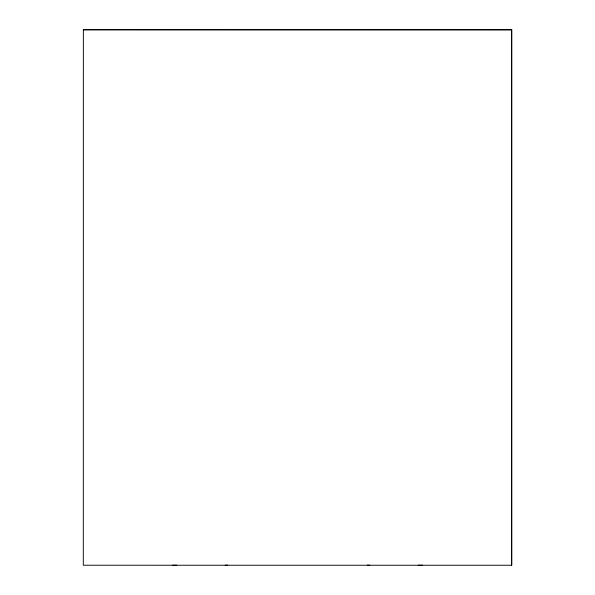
<?xml version="1.0" encoding="UTF-8"?>
<svg xmlns="http://www.w3.org/2000/svg" width="595" height="595" viewBox="0 0 595 595"><rect width="100%" height="100%" fill="white"/><g stroke="black" fill="none" stroke-linecap="round" stroke-linejoin="round"><path stroke-width="0.89" d="M83.359 29.757L83.307 565.228L511.693 565.25L511.693 29.757L83.359 29.757L511.693 29.817M511.693 29.75L511.693 565.25M172.58 565.235L176.841 565.235M225.2 565.183L227.662 565.183M367.301 565.191L369.763 565.191M418.196 565.22L422.457 565.22"/></g></svg>
